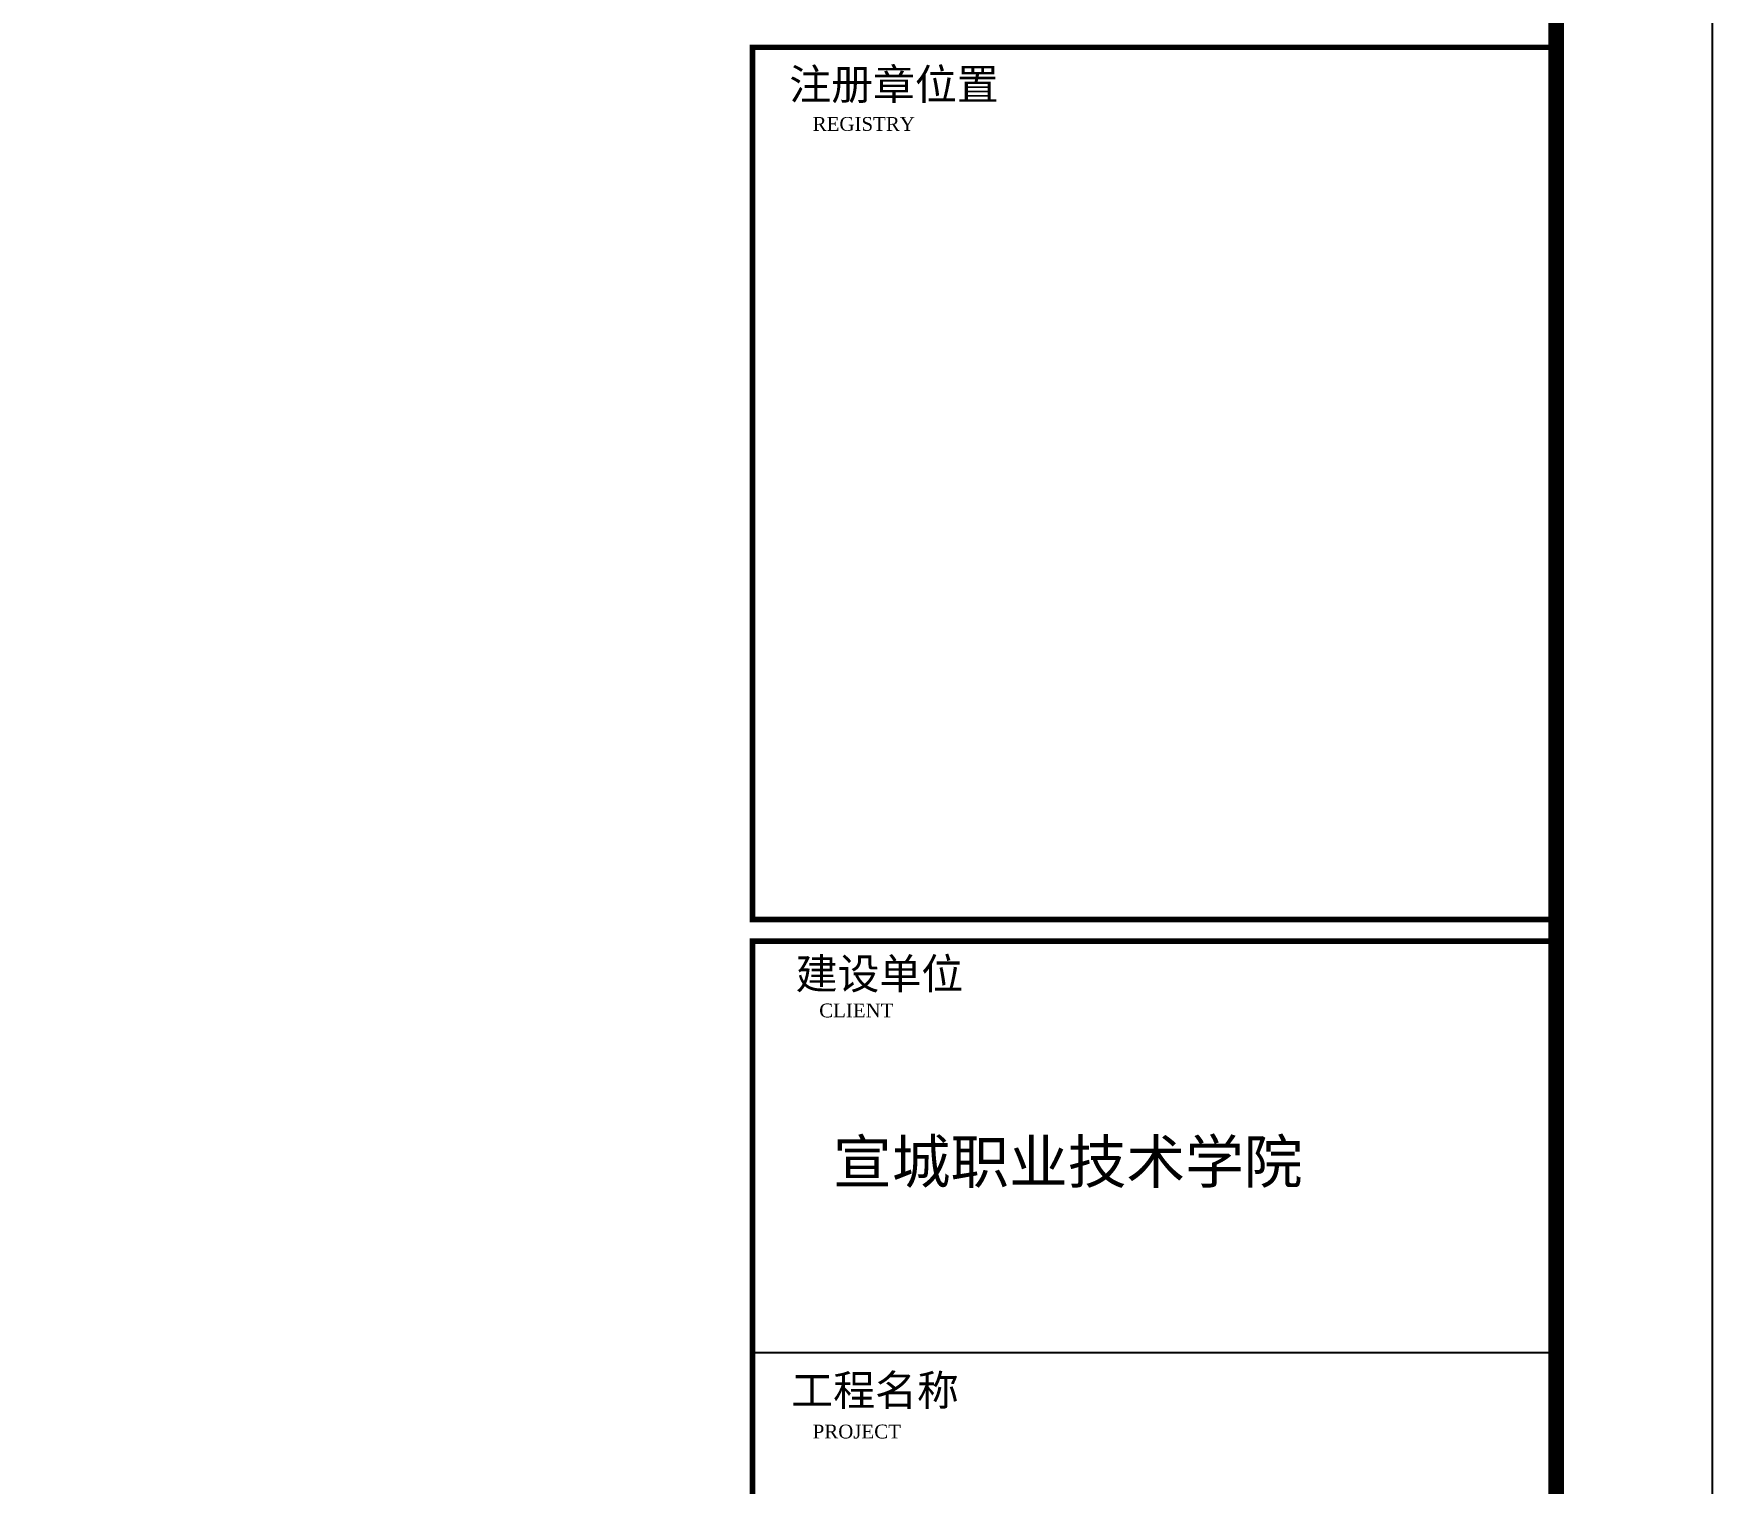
# Model space of a CAD drawing. Extents: x 962303 to 1579583, y -174742 to 224716.
# Drawn here: x 1407305 to 1423433, y -143109 to -129176 of the extents above; entities that cross this region are included whole.
import ezdxf

# ---------------------------------------------------------------- set-up
doc = ezdxf.new("R2010")
doc.units = 0
doc.header["$LTSCALE"] = 1000
doc.header["$MEASUREMENT"] = 0
doc.layers.add('PUB_TEXT', color=7, linetype='Continuous')
doc.layers.add('PUB_TITLE', color=4, linetype='Continuous')
doc.styles.add('GHF', font='times.ttf')
doc.styles.add('STYLE1', font='simhei.ttf', dxfattribs={"width": 0.8})

msp = doc.modelspace()

# ---------------------------------------------------------------- linework, layer by layer
at = {"layer": 'PUB_TITLE', "color": 4}
msp.add_line((1414211.3, -141851.6), (1421972.8, -141851.6), dxfattribs=at)
at = {"layer": 'PUB_TITLE'}
msp.add_lwpolyline([(1334333.3, -174741.9), (1423433.3, -174741.9), (1423433.3, -111741.9), (1334333.3, -111741.9)], close=True, dxfattribs=at)
at = {"layer": 'PUB_TITLE', "const_width": 150}
msp.add_lwpolyline([(1338083.3, -173241.9), (1421933.3, -173241.9), (1421933.3, -113241.9), (1338083.3, -113241.9)], close=True, dxfattribs=at)
at = {"layer": 'PUB_TITLE', "color": 4, "const_width": 52.2}
for points in [[(1414211.3, -129309), (1421972.8, -129309), (1421972.8, -137690.2), (1414211.3, -137690.2)], [(1414211.3, -137898.4), (1421972.8, -137898.4), (1421972.8, -154589.5), (1414211.3, -154589.5)]]:
    msp.add_lwpolyline(points, close=True, dxfattribs=at)

# ---------------------------------------------------------------- texts
at = {"layer": 'PUB_TEXT'}
for s, height, style, p in [('注册章位置', 295.21, 'STYLE1', (1414563.9, -129811.1)), ('REGISTRY', 132.84, 'GHF', (1414789.9, -130110.9)), ('建设单位', 295.21, 'STYLE1', (1414625.4, -138358.4)), ('CLIENT', 132.84, 'GHF', (1414852.2, -138630.5)), ('宣城职业技术学院', 413.29, 'STYLE1', (1414985.4, -140223.4)), ('工程名称', 295.21, 'STYLE1', (1414583.4, -142361.1)), ('PROJECT', 132.84, 'GHF', (1414789.7, -142676.8))]:
    msp.add_text(s, height=height, dxfattribs=dict(at, style=style)).set_placement(p)

doc.saveas('drawing.dxf')
